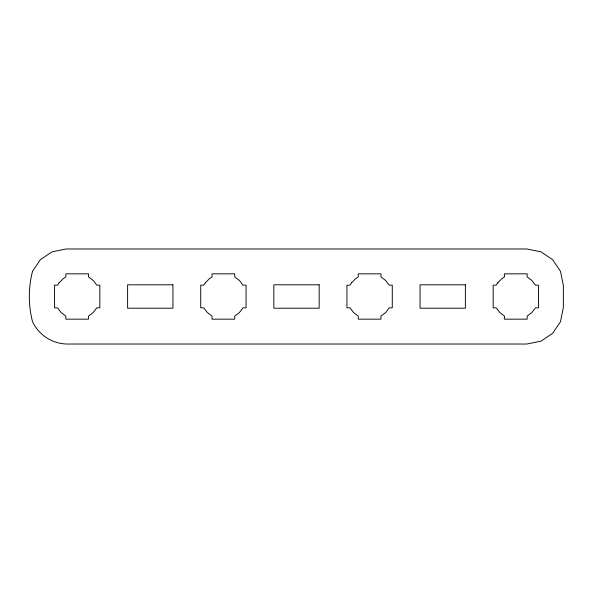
<?xml version="1.0" encoding="UTF-8"?>
<svg xmlns="http://www.w3.org/2000/svg" width="593" height="593" viewBox="0 0 593 593"><rect width="100%" height="100%" fill="white"/><g stroke="black" fill="none" stroke-linecap="round" stroke-linejoin="round"><path stroke-width="0.89" d="M32.526 271.305C28.264 287.746 28.264 305.254 32.526 321.695C38.745 334.86 51.68 343.354 66.208 344.022L526.792 344.022L541.024 341.145L552.639 333.31L560.474 321.695L563.35 307.463L563.35 285.537L560.474 271.305L552.639 259.69L541.024 251.855L526.792 248.978L66.208 248.978L51.976 251.855L40.361 259.69L32.526 271.305M59.196 282.698L57.543 285.166L54.504 285.166L54.504 307.834L57.543 307.834L61.146 312.526L65.838 316.128L65.838 319.167L88.505 319.167L88.505 316.128L93.197 312.526L96.8 307.834L99.832 307.834L99.832 285.166L96.8 285.166L93.197 280.474L88.505 276.872L88.505 273.833L65.838 273.833L65.838 276.872L63.369 278.525L59.196 282.698M205.415 282.698L203.762 285.166L200.723 285.166L200.723 307.834L203.762 307.834L207.365 312.526L212.057 316.128L212.057 319.167L234.724 319.167L234.724 316.128L239.416 312.526L243.019 307.834L246.058 307.834L246.058 285.166L243.019 285.166L239.416 280.474L234.724 276.872L234.724 273.833L212.057 273.833L212.057 276.872L209.588 278.525L205.415 282.698M351.634 282.698L349.981 285.166L346.942 285.166L346.942 307.834L349.981 307.834L353.584 312.526L358.276 316.128L358.276 319.167L380.943 319.167L380.943 316.128L385.635 312.526L389.238 307.834L392.277 307.834L392.277 285.166L389.238 285.166L385.635 280.474L380.943 276.872L380.943 273.833L358.276 273.833L358.276 276.872L355.807 278.525L351.634 282.698M497.853 282.698L496.2 285.166L493.168 285.166L493.168 307.834L496.2 307.834L499.803 312.526L504.495 316.128L504.495 319.167L527.162 319.167L527.162 316.128L531.854 312.526L535.457 307.834L538.496 307.834L538.496 285.166L535.457 285.166L531.854 280.474L527.162 276.872L527.162 273.833L504.495 273.833L504.495 276.872L502.026 278.525L497.853 282.698M172.948 284.803L127.614 284.803L127.614 308.197L172.948 308.197L172.948 284.803M319.167 284.803L273.833 284.803L273.833 308.197L319.167 308.197L319.167 284.803M465.386 284.803L420.052 284.803L420.052 308.197L465.386 308.197L465.386 284.803"/></g></svg>
